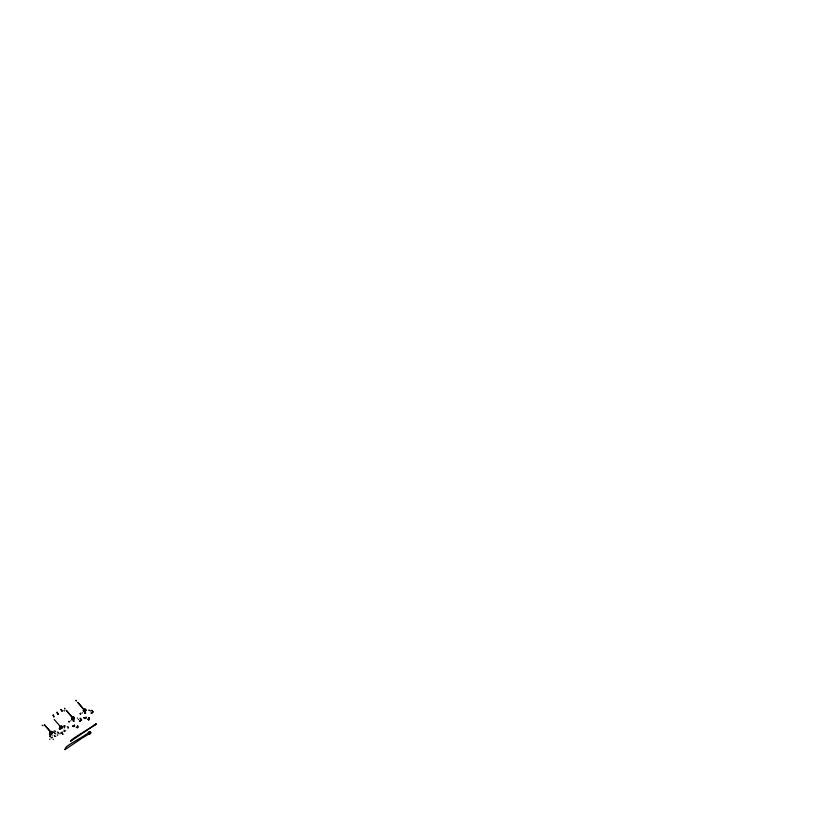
<?xml version="1.0" encoding="UTF-8"?>
<svg xmlns="http://www.w3.org/2000/svg" width="837" height="837" viewBox="0 0 837 837"><rect width="100%" height="100%" fill="white"/><g stroke="black" fill="none" stroke-linecap="round" stroke-linejoin="round"><path stroke-width="1.26" d="M62.273 731.936L61.635 732.699M92.625 711.628L92.625 711.68A4.237 3.432 -87 0 1 92.52 712.214L92.196 712.695M60.18 733.463L59.814 733.798M89.297 718.973L89.12 717.968M57.753 735.221L57.303 734.876M52.553 737.177L51.674 738.004L50.942 737.094M84.516 710.603C86.682 707.746 81.241 711.335 85.071 710.812M84.652 711.889L84.663 712.057A2.752 1.255 -79.6 0 0 84.683 712.392M84.83 711.868L84.83 712.078A4.237 1.936 -79.6 0 0 84.861 712.58L84.924 712.862M73.185 719.517L73.154 720.04A2.752 1.255 -79.6 0 0 73.175 720.375L73.258 720.814M52.135 735.304L52.093 735.137M68.937 721.578L69.126 722.216L69.042 721.243M78.375 719.454L78.657 719.412M53.589 715.227L53.024 715.185M53.903 716.87L53.673 716.326M50.429 734.509L49.498 734.028M81.011 719.653L80.98 719.83A2.752 2.229 -87 0 1 80.896 720.186L80.854 720.354M50.157 734.656L49.519 734.059L50.419 734.499M64.888 726.945L64.752 725.574M73.625 718.219C70.643 719.538 74.451 716.252 73.572 718.973M55.483 731.852L54.991 730.858L53.871 731.13M53.474 732.312L53.798 732.448M85.018 710.132L83.909 710.529L84.997 710.226M55.587 733.746L55.671 733.871M77.935 726.903L77.475 725.501M89.235 719.224L89.235 717.466L88.732 717.696M50.806 733.118C51.758 730.544 50.858 734.834 51.496 731.82C48.944 733.034 52.292 733.243 51.821 733.243M89.224 719.245L89.161 719.36A2.752 1.58 70.8 0 1 89.036 719.558L88.565 719.768M63.518 726.118L64.658 725.533M64.125 731.559L64.114 731.402M54.332 735.315L54.698 736.34M64.062 730.084L64.407 731.004M88.481 710.163L89.297 710.174M61.342 726.945L60.682 727.552M49.624 736.278L50.021 736.696M65.725 730.753L64.585 731.119M92.447 712.423L91.683 713.082M80.687 720.678L81.001 720.197A4.237 3.432 -87 0 0 81.116 719.663L80.017 718.282L80.624 718.449M60.996 709.514L61.54 709.567M80.132 713.699L80.467 713.501A4.237 1.182 -14.9 0 1 80.77 713.344M53.244 715.133L53.913 716.88M49.624 739.374L50.011 739.071M55.828 736.236L54.823 736.414M80.164 713.773L80.624 714.233L80.54 713.26M54.614 733.453L54.154 732.511M84.265 710.791L85.018 710.414L84.966 710.948M70.81 720.709L70.821 720.919M82.319 712.726L82.382 712.957M83.595 717.518L85.112 718.47A2.752 1.852 52.5 0 0 85.395 718.512L85.855 718.282M49.665 736.34L50.523 735.775L49.833 736.215M73.677 718.837L73.143 718.92M58.046 733.683L58.59 732.542M68.006 728.295L68.383 727.322M88.774 719.768L89.109 719.6A4.237 2.427 70.8 0 0 89.318 719.307M57.303 732.072L58.517 732.417M74.022 726.464L74.514 724.936L74.43 725.846A1.14 0.764 52.5 0 1 74.033 726.453L73.897 726.495A2.752 1.852 52.5 0 1 73.635 726.526L72.631 726.077M85.636 718.397L85.667 718.387A4.237 2.846 52.5 0 1 85.238 718.47L83.627 717.581M92.08 712.936L90.888 713.019L91.526 713.124M62.921 734.321L62.105 733.275L62.827 734.039M61.457 709.922L61.111 709.494L61.342 710.278M67.295 726.683L68.32 727.144M80.289 721.065L79.379 721.002L80.017 721.107M77.412 718.188L77.454 717.979M59.94 729.278L59.176 728.776L59.668 728.975M85.039 713.114L85.824 713.009L84.882 713.019M73.499 726.537L73.729 726.443A4.237 2.846 52.5 0 0 74.127 726.38M61.582 732.72L60.996 732.521M92.52 712.005L93.242 712.025L92.499 712.193A2.752 2.229 -87 0 0 92.489 711.848L92.426 710.958M80.886 720.165L81.733 720.008L80.875 719.977M64.585 711L63.863 710.54M73.562 726.443L72.746 725.993M72.432 718.575L73.52 717.853L72.411 718.512A1.109 0.722 -41 0 0 72.348 719.14M53.16 739.615L53.286 739.123M88.712 719.715L87.655 719.192L88.471 719.611M73.374 721.002L74.315 720.992L73.687 721.076M42.99 725.731L42.174 725.24M61.247 709.849L62.241 711.398L61.624 710.477M61.54 727.908C59.155 726.757 63.089 727.604 60.191 727.541C60.913 725.156 62.21 727.918 61.436 727.813M89.925 710.54L90.239 710.833A2.752 0.889 27.9 0 1 90.406 711.021M85.918 717.581L86.012 716.974L85.939 717.864M92.342 710.665L91.526 710.299L92.625 711.314M54.206 719.464L61.07 727.363M77.559 725.909L77.799 726.631M84.453 709.985L77.747 702.316L84.485 710.425M72.945 717.968L66.238 710.299L72.976 718.408M51.308 732.657L44.319 724.654L51.015 732.385M64.031 727.227L64.386 727.908M53.578 715.991L53.223 715.384M85.039 713.051L84.683 712.392M76.742 727.374L76.167 727.175L77.6 727.583A4.237 2.427 70.8 0 0 77.81 727.29M85.008 709.452A1.371 0.889 -41 0 1 85.834 710.613A1.371 0.889 -41 0 1 83.982 711.617A1.371 0.889 -41 0 1 84.118 709.933M84.966 709.661A1.109 0.722 -41 0 1 85.667 710.519A1.109 0.722 -41 0 1 84.265 711.45A1.109 0.722 -41 0 1 84.056 710.268M76.816 727.635A1.14 0.649 70.8 0 0 77.443 727.646L77.527 727.541A2.752 1.58 70.8 0 0 77.663 727.343M80.729 718.638A1.14 0.921 -87 0 1 81.011 719.621M72.892 717.696A1.371 0.889 -41 0 1 74.451 718.115A1.371 0.889 -41 0 1 72.829 719.653A1.371 0.889 -41 0 1 72.38 718.188M73.206 717.727A1.109 0.722 -41 0 1 74.169 718.46A1.109 0.722 -41 0 1 72.631 719.391M51.088 732.03A1.381 0.9 -41 0 1 52.658 732.448A1.381 0.9 -41 0 1 51.026 733.997A1.381 0.9 -41 0 1 50.576 732.521M52.271 732.103A1.119 0.732 -41 0 1 51.517 733.683A1.119 0.732 -41 0 1 50.597 732.814M57.858 714.285L58.464 713.94L57.219 712.549A4.237 0.628 56.4 0 1 57.073 712.224C57.784 712.161 56.194 712.12 57.858 714.285M70.507 741.341L96.318 723.963L79.661 734.447A48.902 15.6 -30.7 0 0 73.258 738.632A5.545 1.768 -30.7 0 0 71.982 739.626L71.71 739.877A5.545 1.768 -30.7 0 0 70.538 741.279L70.507 741.341M65.014 749.607L81.053 738.862A1.13 0.837 -24 0 1 81.377 738.548L88.743 734.091A1.517 1.13 -24 0 0 90.825 733.076A1.517 1.13 -24 0 0 89.664 731.747A1.517 1.13 -24 0 0 87.99 733.222L80.07 738.307A1.412 1.057 -24 0 0 79.337 738.569L73.729 742.011A48.902 36.399 -24 0 0 67.295 746.144A5.545 4.122 -24 0 0 66.092 747.274L65.851 747.587A5.545 4.122 -24 0 0 65.014 749.607M94.131 725.198L95.962 724.204L94.131 725.198M64.564 708.374L64.867 709.012L64.595 708.364M76.073 700.391L76.376 701.029L76.104 700.381M88.942 733.767A1.088 0.806 -24 0 0 90.48 732.741A1.088 0.806 -24 0 0 88.9 732.323A1.088 0.806 -24 0 0 88.942 733.767M60.986 728.682A1.381 0.9 -41 0 0 62.367 726.819A1.381 0.9 -41 0 0 60.337 727.227A1.381 0.9 -41 0 0 60.986 728.682M60.682 728.326A1.381 0.9 -41 0 0 62.064 726.474A1.381 0.9 -41 0 0 60.034 726.872A1.381 0.9 -41 0 0 60.682 728.326M60.735 728.117A1.119 0.732 -41 0 0 61.854 726.61A1.119 0.732 -41 0 0 60.212 726.934A1.119 0.732 -41 0 0 60.735 728.117M61.038 728.472A1.119 0.732 -41 0 0 62.158 726.966A1.119 0.732 -41 0 0 60.515 727.29A1.119 0.732 -41 0 0 61.038 728.472M84.223 711.304A1.371 0.889 -41 0 0 85.594 709.452A1.371 0.889 -41 0 0 83.585 709.849A1.371 0.889 -41 0 0 84.223 711.304M84.275 711.094A1.109 0.722 -41 0 0 85.384 709.598A1.109 0.722 -41 0 0 83.752 709.922A1.109 0.722 -41 0 0 84.275 711.094M72.725 719.286A1.371 0.889 -41 0 0 74.095 717.435A1.371 0.889 -41 0 0 72.076 717.832A1.371 0.889 -41 0 0 72.725 719.286M72.767 719.077A1.109 0.722 -41 0 0 73.876 717.581A1.109 0.722 -41 0 0 72.244 717.905A1.109 0.722 -41 0 0 72.767 719.077M50.921 733.62A1.381 0.9 -41 0 0 52.292 731.768A1.381 0.9 -41 0 0 50.272 732.166A1.381 0.9 -41 0 0 50.921 733.62M50.963 733.411A1.119 0.732 -41 0 0 52.082 731.904A1.119 0.732 -41 0 0 50.44 732.229A1.119 0.732 -41 0 0 50.963 733.411"/></g></svg>
